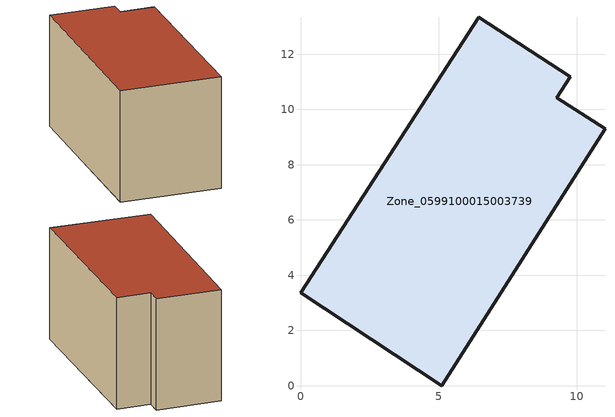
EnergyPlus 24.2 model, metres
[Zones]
Zone_0599100015003739
 floor ground (C_G): 0,3.36 6.45,13.34 9.78,11.18 9.29,10.43 11.03,9.3 5.12,0 z0.83
 wall outside (C_F): 5.12,0 11.03,9.3 9.29,10.43 9.78,11.18 6.45,13.34 0,3.36 5.12,0 z0.83:7.72
 roof outside (C_R): 6.45,13.34 0,3.36 5.12,0 11.03,9.3 9.29,10.43 9.78,11.18 z7.72
[BUILDING]
Pand.0599100015003739: North Axis=0; Terrain=City; Loads Convergence Tolerance Value=0.04; Temperature Convergence Tolerance Value=0.4; Solar Distribution=FullExterior; Maximum Number of Warmup Days=25; Minimum Number of Warmup Days=1
[Site:Location]
Rotterdam.The.Hague.AP_ZH_NLD Design_Conditions: Latitude=51.96; Longitude=4.45; Time Zone=1; Elevation=-4.5
[SITE:GROUNDTEMPERATURE:BUILDINGSURFACE]
18, 18, 18, 18, 18, 18, 18, 18, 18, 18, 18, 18
[MATERIAL] Thermal Absorptance=0.9; Solar Absorptance=0.7; Visible Absorptance=0.7
Name | Roughness | Thickness | Conductivity | Density | Specific Heat
G.TC.1965-1974 | MediumSmooth | 0.15 | 0.882353 | 540 | 1210
F.TC.1965-1974 | Rough | 0.3 | 0.697674 | 1920 | 840
R.TC.1965-1974 | MediumRough | 0.2 | 0.232558 | 1500 | 1000
[CONSTRUCTION]
C_G: G.TC.1965-1974
C_F: F.TC.1965-1974
C_R: R.TC.1965-1974
[ZONE]
Zone_0599100015003739: Type=1; Multiplier=1; Ceiling Height=Autocalculate; Volume=Autocalculate; Floor Area=autocalculate; Part of Total Floor Area=Yes
[ZONEINFILTRATION:DESIGNFLOWRATE]
Infil_Zone_0599100015003739: Zone or ZoneList or Space or SpaceList=Zone_0599100015003739; Schedule=AlwaysOn; Design Flow Rate Calculation Method=Flow/Area; Flow Rate per Floor Area=0.003; Constant Term Coefficient=1; Temperature Term Coefficient=0; Velocity Term Coefficient=0; Velocity Squared Term Coefficient=0
[HVACTEMPLATE:ZONE:IDEALLOADSAIRSYSTEM]
Zone_0599100015003739: Maximum Heating Supply Air Temperature=50; Minimum Cooling Supply Air Temperature=13; Maximum Heating Supply Air Humidity Ratio=0.0156; Minimum Cooling Supply Air Humidity Ratio=0.0077; Heating Limit=NoLimit; Cooling Limit=NoLimit; Dehumidification Control Type=ConstantSensibleHeatRatio; Cooling Sensible Heat Ratio=0.7; Dehumidification Setpoint=60; Humidification Control Type=None; Humidification Setpoint=30; Outdoor Air Method=None; Outdoor Air Flow Rate per Person=0.00944; Outdoor Air Flow Rate per Zone Floor Area=0; Outdoor Air Flow Rate per Zone=0; Demand Controlled Ventilation Type=None; Outdoor Air Economizer Type=NoEconomizer; Heat Recovery Type=None; Sensible Heat Recovery Effectiveness=0.7; Latent Heat Recovery Effectiveness=0.65
[ZONECONTROL:THERMOSTAT]
ThermostatControl_Zone_0599100015003739: Zone or ZoneList=Zone_0599100015003739; Control Type Schedule=DualSetpointControlType; Control 1=Thermostat_Zone_0599100015003739; Temperature Difference Between Cutout And Setpoint=0
[THERMOSTATSETPOINT:DUALSETPOINT]
Thermostat_Zone_0599100015003739: Heating Setpoint Temperature Schedule=HeatingSetpoint_Zone_0599100015003739; Cooling Setpoint Temperature Schedule=CoolingSetpoint_Zone_0599100015003739
[SCHEDULE:COMPACT]
HeatingSetpoint_Zone_0599100015003739: Through: 12/31, For: AllDays, Until: 24:00, 21
CoolingSetpoint_Zone_0599100015003739: Through: 12/31, For: AllDays, Until: 24:00, 24
DualSetpointControlType: Through: 12/31, For: AllDays, Until: 24:00, 4
AlwaysOn: Through: 12/31, For: AllDays, Until: 24:00, 1
